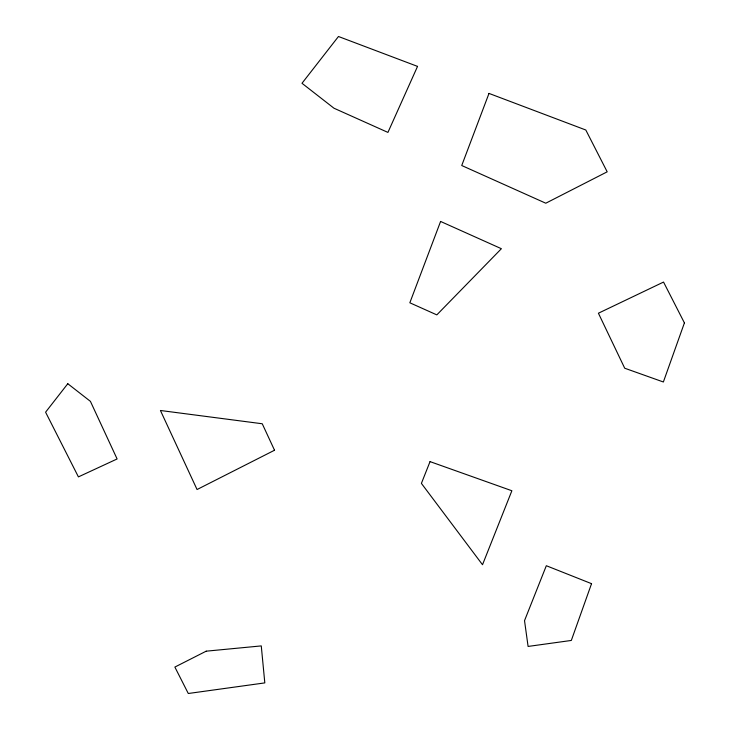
<?xml version="1.0" encoding="UTF-8"?>
<svg xmlns="http://www.w3.org/2000/svg" width="730" height="730" viewBox="0 0 730 730"><rect width="100%" height="100%" fill="white"/><g stroke="black" fill="none" stroke-linecap="round" stroke-linejoin="round"><path stroke-width="1.09" d="M591.546 583.671L571.325 640.447L528.091 646.433L524.523 620.655L546.323 565.723L591.546 583.671M684.411 322.897L663.369 381.991L624.716 368.221L598.408 313.216L663.543 282.063L684.411 322.897M440.591 221.446L409.84 302.786L436.823 314.885L501.391 248.711L440.591 221.446M489 93.413L461.734 165.518L545.784 203.214L607.187 171.824L585.816 130.013L489 93.413M430.043 461.615L421.402 483.388L482.512 564.728L511.876 490.752L430.043 461.615M417.542 66.394L387.931 132.413L333.966 108.213L301.992 83.284L338.464 36.5L417.542 66.394M67.79 383.715L45.588 412.185L78.411 476.891L117.11 458.96L90.42 401.363L67.79 383.715M274.526 450.237L197.054 489.529L160.427 410.488L262.252 423.765L274.526 450.237M206.189 651.178L174.871 667.065L188.285 693.5L264.817 682.897L261.267 645.904L206.189 651.178"/></g></svg>
